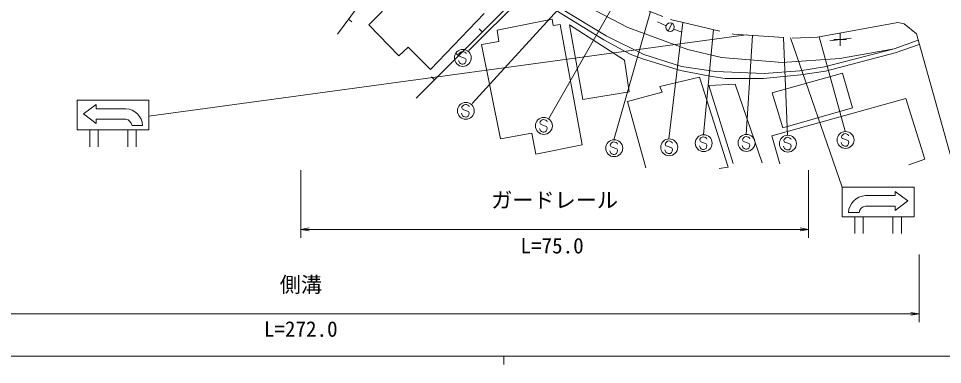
# Model space of a CAD drawing. Units: millimetres, scale not verified. Extents: x 40000 to 680000, y 20000 to 380000.
# Drawn here: x 110614 to 219867, y 204000 to 244970 of the extents above; entities that cross this region are included whole.
import ezdxf
from ezdxf.enums import TextEntityAlignment as Align

# ---------------------------------------------------------------- set-up
doc = ezdxf.new("R2010")
doc.units = ezdxf.units.MM
doc.header["$LTSCALE"] = 1000
doc.linetypes.add('DASHED', pattern=[7.5, 6, -1.5])
for name, color, linetype, lineweight in [('M-STR-HTXT', 7, 'Continuous', 13), ('M-STR-STRC', 7, 'Continuous', 13), ('M-TTL-BAND', 7, 'Continuous', 13), ('M-WORK', 1, 'Continuous', 13)]:
    doc.layers.add(name, color=color, linetype=linetype, lineweight=lineweight)
doc.styles.add('ＭＳ ゴシック', font='')
doc.styles.get('ＭＳ ゴシック').set_extended_font_data('MS Gothic')

# ---------------------------------------------------------------- blocks, each defined once
blk = doc.blocks.new('plus')
at = {"color": 0, "linetype": 'Continuous', "lineweight": -2}
for p, q in [((-1.25, 0), (1.25, 0)), ((0, -1.25), (0, 1.25))]:
    blk.add_line(p, q, dxfattribs=at)
blk = doc.blocks.new('open_arrow')
at = {"color": 0, "linetype": 'Continuous', "lineweight": -2}
blk.add_lwpolyline([(7.5, 1.25), (0, 0), (7.5, -1.25)], dxfattribs=at)

msp = doc.modelspace()

# ---------------------------------------------------------------- linework, layer by layer
at = {"layer": 'M-STR-HTXT'}
for p, q in [((144000, 227000), (144000, 219000)), ((204018, 227000), (204018, 219000)), ((144000, 220000), (204018, 220000)), ((217123, 217008), (217123, 209000)), ((71430, 210000), (217123, 210000))]:
    msp.add_line(p, q, dxfattribs=at)
at = {"layer": 'M-STR-STRC'}
for p, q in [((174612, 251943), (163847, 241159)), ((177797, 249761), (164249, 234897)), ((181399, 247343), (173307, 233135)), ((181024, 230608), (185324, 245781)), ((189158, 244499), (187516, 230723)), ((191595, 231220), (192806, 243656)), ((126039, 233397), (196654, 243020)), ((197405, 242970), (196651, 231240)), ((201078, 242723), (201554, 231163)), ((201889, 242669), (208000, 225000)), ((205302, 242786), (208352, 231623)), ((162696, 240788), (162681, 240674)), ((162681, 240674), (162766, 240492)), ((162825, 240926), (162696, 240788)), ((162766, 240492), (162917, 240418)), ((162956, 241019), (162825, 240926)), ((162917, 240418), (163449, 240230)), ((163122, 241053), (162956, 241019)), ((163238, 241036), (163122, 241053)), ((163382, 240964), (163238, 241036)), ((163492, 240889), (163382, 240964)), ((163526, 240778), (163492, 240889)), ((162683, 239899), (162644, 240009)), ((162767, 239722), (162683, 239899)), ((162870, 239648), (162767, 239722)), ((163016, 239573), (162870, 239648)), ((163137, 239556), (163016, 239573)), ((163304, 239585), (163137, 239556)), ((163429, 239681), (163304, 239585)), ((163500, 239830), (163429, 239681)), ((163449, 240230), (163530, 240057)), ((163530, 240057), (163500, 239830)), ((126039, 235289), (117539, 235289)), ((117539, 235289), (117539, 231789)), ((126039, 231789), (126039, 235289)), ((119789, 234789), (118289, 233664)), ((119789, 234289), (119789, 234789)), ((123289, 234289), (119789, 234289)), ((163051, 234519), (163035, 234406)), ((163035, 234406), (163120, 234223)), ((163179, 234658), (163051, 234519)), ((163120, 234223), (163271, 234150)), ((163310, 234751), (163179, 234658)), ((163271, 234150), (163804, 233961)), ((163476, 234784), (163310, 234751)), ((163592, 234768), (163476, 234784)), ((163736, 234695), (163592, 234768)), ((163846, 234621), (163736, 234695)), ((163804, 233961), (163884, 233789)), ((163881, 234509), (163846, 234621)), ((119789, 232539), (118289, 233664)), ((123289, 233039), (119789, 233039)), ((119789, 233039), (119789, 232539)), ((163037, 233631), (162998, 233741)), ((163121, 233453), (163037, 233631)), ((163224, 233380), (163121, 233453)), ((163371, 233305), (163224, 233380)), ((163491, 233288), (163371, 233305)), ((163658, 233316), (163491, 233288)), ((163783, 233412), (163658, 233316)), ((163854, 233561), (163783, 233412)), ((163884, 233789), (163854, 233561)), ((172281, 232738), (172265, 232625)), ((172410, 232877), (172281, 232738)), ((172541, 232970), (172410, 232877)), ((172707, 233003), (172541, 232970)), ((172823, 232987), (172707, 233003)), ((172967, 232914), (172823, 232987)), ((173077, 232840), (172967, 232914)), ((173111, 232728), (173077, 232840)), ((117539, 231789), (126039, 231789)), ((119039, 231789), (119039, 229789)), ((120039, 231789), (120039, 229789)), ((123539, 231789), (123539, 229789)), ((125289, 232289), (124039, 232289)), ((124539, 231789), (124539, 229789)), ((172268, 231850), (172229, 231960)), ((172265, 232625), (172351, 232442)), ((172352, 231672), (172268, 231850)), ((172351, 232442), (172502, 232369)), ((172455, 231599), (172352, 231672)), ((172502, 232369), (173034, 232180)), ((173014, 231631), (172889, 231535)), ((173085, 231780), (173014, 231631)), ((173034, 232180), (173114, 232008)), ((173114, 232008), (173085, 231780)), ((172601, 231524), (172455, 231599)), ((172721, 231507), (172601, 231524)), ((172889, 231535), (172721, 231507)), ((191172, 230688), (191156, 230575)), ((191156, 230575), (191242, 230392)), ((191301, 230827), (191172, 230688)), ((191432, 230920), (191301, 230827)), ((191598, 230953), (191432, 230920)), ((191714, 230937), (191598, 230953)), ((191858, 230865), (191714, 230937)), ((191968, 230790), (191858, 230865)), ((192002, 230678), (191968, 230790)), ((196241, 230727), (196225, 230613)), ((196225, 230613), (196310, 230431)), ((196369, 230865), (196241, 230727)), ((196500, 230958), (196369, 230865)), ((196666, 230992), (196500, 230958)), ((196782, 230975), (196666, 230992)), ((196926, 230903), (196782, 230975)), ((197036, 230828), (196926, 230903)), ((197070, 230717), (197036, 230828)), ((201130, 230637), (201114, 230524)), ((201259, 230776), (201130, 230637)), ((201390, 230869), (201259, 230776)), ((201556, 230902), (201390, 230869)), ((201672, 230886), (201556, 230902)), ((201816, 230813), (201672, 230886)), ((201926, 230739), (201816, 230813)), ((201960, 230627), (201926, 230739)), ((207948, 231071), (207932, 230958)), ((207932, 230958), (208018, 230775)), ((208076, 231210), (207948, 231071)), ((208018, 230775), (208168, 230702)), ((208207, 231303), (208076, 231210)), ((208168, 230702), (208701, 230514)), ((208373, 231336), (208207, 231303)), ((208489, 231320), (208373, 231336)), ((208634, 231248), (208489, 231320)), ((208743, 231173), (208634, 231248)), ((208778, 231062), (208743, 231173)), ((180593, 230095), (180577, 229982)), ((180577, 229982), (180662, 229799)), ((180721, 230234), (180593, 230095)), ((180662, 229799), (180813, 229726)), ((180852, 230327), (180721, 230234)), ((180813, 229726), (181345, 229538)), ((181018, 230360), (180852, 230327)), ((181134, 230344), (181018, 230360)), ((181278, 230272), (181134, 230344)), ((181388, 230197), (181278, 230272)), ((181345, 229538), (181426, 229365)), ((181422, 230086), (181388, 230197)), ((187099, 230203), (187083, 230090)), ((187083, 230090), (187169, 229907)), ((187228, 230342), (187099, 230203)), ((187169, 229907), (187320, 229834)), ((187359, 230435), (187228, 230342)), ((187320, 229834), (187852, 229645)), ((187525, 230468), (187359, 230435)), ((187641, 230452), (187525, 230468)), ((187785, 230379), (187641, 230452)), ((187895, 230305), (187785, 230379)), ((187852, 229645), (187933, 229473)), ((187929, 230193), (187895, 230305)), ((187933, 229473), (187903, 229245)), ((191159, 229800), (191119, 229910)), ((191243, 229622), (191159, 229800)), ((191242, 230392), (191393, 230319)), ((191346, 229549), (191243, 229622)), ((191492, 229474), (191346, 229549)), ((191393, 230319), (191925, 230131)), ((191612, 229457), (191492, 229474)), ((191780, 229486), (191612, 229457)), ((191905, 229582), (191780, 229486)), ((191975, 229731), (191905, 229582)), ((191925, 230131), (192005, 229958)), ((192005, 229958), (191975, 229731)), ((196227, 229838), (196188, 229948)), ((196311, 229661), (196227, 229838)), ((196310, 230431), (196461, 230357)), ((196414, 229587), (196311, 229661)), ((196560, 229512), (196414, 229587)), ((196461, 230357), (196993, 230169)), ((196681, 229495), (196560, 229512)), ((196848, 229524), (196681, 229495)), ((196973, 229620), (196848, 229524)), ((197044, 229769), (196973, 229620)), ((196993, 230169), (197074, 229996)), ((197074, 229996), (197044, 229769)), ((201117, 229749), (201078, 229859)), ((201114, 230524), (201200, 230341)), ((201201, 229571), (201117, 229749)), ((201200, 230341), (201351, 230268)), ((201304, 229498), (201201, 229571)), ((201450, 229423), (201304, 229498)), ((201351, 230268), (201883, 230080)), ((201738, 229434), (201570, 229406)), ((201863, 229530), (201738, 229434)), ((201934, 229679), (201863, 229530)), ((201883, 230080), (201963, 229907)), ((201963, 229907), (201934, 229679)), ((207934, 230183), (207895, 230293)), ((208018, 230005), (207934, 230183)), ((208122, 229932), (208018, 230005)), ((208268, 229857), (208122, 229932)), ((208388, 229840), (208268, 229857)), ((208556, 229869), (208388, 229840)), ((208680, 229965), (208556, 229869)), ((208751, 230114), (208680, 229965)), ((208701, 230514), (208781, 230341)), ((208781, 230341), (208751, 230114)), ((180579, 229207), (180540, 229317)), ((180663, 229029), (180579, 229207)), ((180766, 228956), (180663, 229029)), ((180912, 228881), (180766, 228956)), ((181033, 228864), (180912, 228881)), ((181200, 228893), (181033, 228864)), ((181325, 228989), (181200, 228893)), ((181396, 229138), (181325, 228989)), ((181426, 229365), (181396, 229138)), ((187086, 229315), (187047, 229425)), ((187170, 229137), (187086, 229315)), ((187273, 229064), (187170, 229137)), ((187419, 228989), (187273, 229064)), ((187540, 228972), (187419, 228989)), ((187707, 229000), (187540, 228972)), ((187832, 229096), (187707, 229000)), ((187903, 229245), (187832, 229096)), ((201570, 229406), (201450, 229423)), ((208000, 225000), (216500, 225000)), ((208000, 221500), (208000, 225000)), ((210750, 224000), (214250, 224000)), ((214250, 224000), (214250, 224500)), ((214250, 224500), (215750, 223375)), ((216500, 225000), (216500, 221500)), ((214250, 222250), (215750, 223375)), ((208750, 222000), (210000, 222000)), ((210750, 222750), (214250, 222750)), ((214250, 222750), (214250, 222250)), ((216500, 221500), (208000, 221500)), ((209500, 221500), (209500, 219500)), ((210500, 221500), (210500, 219500)), ((214000, 221500), (214000, 219500)), ((215000, 221500), (215000, 219500))]:
    msp.add_line(p, q, dxfattribs=at)
for centre in [(163154, 240301), (163508, 234033), (172739, 232252), (181050, 229609), (187557, 229717), (191630, 230202), (196698, 230240), (201588, 230151), (208405, 230585)]:
    msp.add_circle(centre, 1000, dxfattribs=at)
for centre, radius, start, end in [((123164, 232164), 2129, 3.36646, 86.63354), ((123164, 232164), 884, 8.1301, 81.8699), ((210875, 221875), 2129, 93.36646, 176.63354), ((210875, 221875), 884, 98.1301, 171.8699)]:
    msp.add_arc(centre, radius, start, end, dxfattribs=at)
at = {"layer": 'M-TTL-BAND'}
for p, q in [((40000, 205000), (579000, 205000)), ((168000, 205000), (168000, 204000))]:
    msp.add_line(p, q, dxfattribs=at)
at = {"layer": 'M-WORK'}
for p, q in [((148340, 243120), (158020, 256305)), ((152024, 244221), (159492, 251786)), ((170445, 248400), (157644, 235525)), ((174899, 248010), (182674, 243912)), ((180118, 242926), (173137, 247177)), ((179820, 242435), (172857, 246728)), ((149629, 244876), (150032, 244580)), ((165678, 245562), (159339, 238936)), ((173733, 244892), (167222, 243603)), ((173822, 244152), (173733, 244892)), ((155567, 240544), (152024, 244221)), ((165455, 243381), (165100, 243733)), ((174665, 244241), (173822, 244152)), ((177250, 229993), (174665, 244241)), ((175757, 244213), (177337, 235365)), ((182249, 240047), (175757, 244213)), ((182674, 243912), (189760, 241289)), ((187179, 244098), (186149, 244554)), ((187445, 243479), (187858, 244390)), ((188095, 243704), (189049, 243357)), ((205101, 242749), (214576, 244508)), ((214576, 244508), (215327, 244343)), ((215327, 244343), (216779, 243134)), ((167222, 243603), (167401, 242262)), ((184542, 240685), (180118, 242926)), ((206524, 242306), (209078, 242646)), ((216779, 243134), (220916, 228341)), ((156677, 241559), (155567, 240544)), ((159339, 238936), (156677, 241559)), ((167401, 242262), (165371, 241905)), ((165371, 241905), (167587, 230724)), ((182929, 240733), (179820, 242435)), ((214138, 241384), (216988, 242384)), ((214285, 240906), (217123, 241901)), ((162635, 240544), (162280, 240897)), ((182929, 240733), (184391, 240209)), ((188994, 239278), (184542, 240685)), ((189760, 241289), (193724, 240350)), ((214138, 241384), (205923, 239239)), ((214285, 240906), (206025, 238749)), ((207723, 240216), (214138, 241384)), ((182823, 236284), (182249, 240047)), ((188868, 238793), (184391, 240209)), ((193016, 238675), (188994, 239278)), ((193724, 240350), (200906, 239757)), ((200906, 239757), (207723, 240216)), ((192385, 238120), (188868, 238793)), ((198761, 238445), (193016, 238675)), ((203077, 238293), (198700, 237859)), ((203012, 238789), (198761, 238445)), ((205923, 239239), (203012, 238789)), ((206025, 238749), (203077, 238293)), ((159814, 237708), (159460, 238060)), ((191125, 238037), (186443, 236916)), ((194527, 227351), (191125, 238037)), ((195366, 237200), (192225, 237046)), ((192385, 238120), (193374, 237994)), ((193374, 237994), (194172, 237876)), ((198700, 237859), (194172, 237876)), ((198526, 227873), (195366, 237200)), ((177337, 235365), (182823, 236284)), ((186701, 236256), (182622, 235135)), ((186443, 236916), (186701, 236256)), ((192225, 237046), (195098, 227816)), ((182622, 235135), (184805, 227293)), ((199678, 231086), (215534, 235491)), ((215534, 235491), (217794, 228329)), ((167587, 230724), (171303, 231388)), ((171303, 231388), (171788, 228924)), ((200635, 227754), (199678, 231086)), ((171788, 228924), (177250, 229993)), ((193455, 227206), (194527, 227351)), ((217794, 228329), (215879, 227659))]:
    msp.add_line(p, q, dxfattribs=at)
at = {"layer": 'M-WORK', "linetype": 'DASHED'}
for p, q in [((181223, 247413), (187698, 244836)), ((187698, 244836), (195109, 243124)), ((195109, 243124), (202099, 242655)), ((202099, 242655), (205101, 242749))]:
    msp.add_line(p, q, dxfattribs=at)
at = {"layer": 'M-WORK'}
msp.add_lwpolyline([(199717, 236159), (208053, 238504), (209228, 234391), (200983, 232036)], close=True, dxfattribs=at)
msp.add_circle((187651, 243934), 500, dxfattribs=at)

# ---------------------------------------------------------------- block references
at = {"layer": 'M-STR-HTXT', "xscale": 133, "yscale": 133}
msp.add_blockref('open_arrow', (144000, 220000), dxfattribs=at)
at = {"layer": 'M-STR-HTXT', "xscale": 133, "yscale": 133, "rotation": 180}
for p in [(204018, 220000), (217123, 210000)]:
    msp.add_blockref('open_arrow', p, dxfattribs=at)
at = {"layer": 'M-WORK', "xscale": 600, "yscale": 600}
msp.add_blockref('plus', (207773, 242472), dxfattribs=at)

# ---------------------------------------------------------------- texts
at = {"layer": 'M-STR-HTXT', "style": 'ＭＳ ゴシック'}
for s, p in [('ガードレール', (166500, 222000)), ('側溝', (141500, 212000))]:
    msp.add_text(s, height=1833, dxfattribs=at).set_placement(p, align=Align.BOTTOM_LEFT)
for s, p in [('L=75.0', (173702, 216604)), ('L=272.0', (143984, 206740))]:
    msp.add_text(s, height=1833, dxfattribs=at).set_placement(p, align=Align.BOTTOM_CENTER)

doc.saveas('drawing.dxf')
